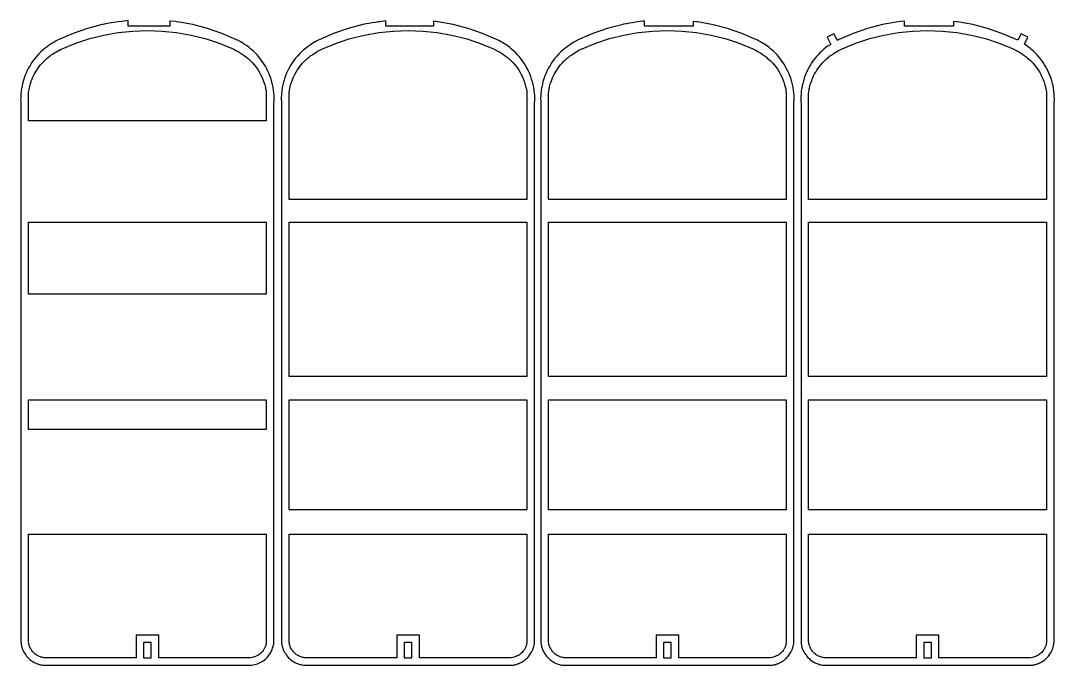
# Model space of a CAD drawing. Extents: x -0.2 to 42.7, y -68.2 to -33.5.
# Drawn here: x -0.23 to 16.83, y -68.17 to -57.53 of the extents above; entities that cross this region are included whole.
import ezdxf

# ---------------------------------------------------------------- set-up
doc = ezdxf.new("R2010")
doc.units = 0
doc.layers.get('0').update_dxf_attribs({"linetype": 'CONTINUOUS'})
doc.layers.add('SECTIONCUTEDGES', color=18, linetype='CONTINUOUS')

msp = doc.modelspace()

# ---------------------------------------------------------------- linework, layer by layer
for points in [[(4.204, -63.408), (4.204, -60.856), (8.128, -60.857), (8.128, -63.408)], [(4.204, -65.605), (4.204, -63.794), (8.128, -63.794), (8.128, -65.605)], [(14.802, -67.799), (14.677, -67.799), (14.677, -68.049), (14.802, -68.049)]]:
    msp.add_lwpolyline(points, close=True)
at = {"layer": 'SECTIONCUTEDGES'}
for points in [[(2.236, -57.535), (2.236, -57.621), (1.546, -57.621), (1.546, -57.532), (1.442, -57.544), (1.383, -57.552), (1.349, -57.557), (1.311, -57.562), (1.272, -57.568), (1.234, -57.575), (1.215, -57.578), (1.177, -57.586), (1.138, -57.594), (1.12, -57.598), (0.876, -57.662), (0.639, -57.744), (0.394, -57.85), (0.371, -57.862), (0.361, -57.867), (0.344, -57.876), (0.326, -57.886), (0.309, -57.896), (0.292, -57.906), (0.275, -57.917), (0.259, -57.928), (0.242, -57.939), (0.226, -57.95), (0.21, -57.962), (0.194, -57.974), (0.179, -57.986), (0.144, -58.015), (0.108, -58.048), (0.074, -58.082), (0.041, -58.117), (0.011, -58.153), (-0.018, -58.191), (-0.046, -58.23), (-0.071, -58.271), (-0.095, -58.312), (-0.117, -58.355), (-0.137, -58.398), (-0.155, -58.442), (-0.175, -58.498), (-0.185, -58.531), (-0.189, -58.546), (-0.196, -58.576), (-0.203, -58.607), (-0.208, -58.633), (-0.212, -58.655), (-0.215, -58.677), (-0.218, -58.7), (-0.221, -58.722), (-0.223, -58.745), (-0.224, -58.773), (-0.225, -58.802), (-0.226, -58.834), (-0.225, -58.855), (-0.224, -58.872), (-0.222, -58.889), (-0.221, -58.914), (-0.221, -58.923), (-0.221, -67.797), (-0.22, -67.804), (-0.219, -67.816), (-0.218, -67.825), (-0.216, -67.836), (-0.214, -67.846), (-0.212, -67.857), (-0.209, -67.867), (-0.206, -67.877), (-0.203, -67.887), (-0.2, -67.897), (-0.196, -67.907), (-0.192, -67.917), (-0.188, -67.927), (-0.184, -67.936), (-0.174, -67.955), (-0.172, -67.958), (-0.159, -67.981), (-0.143, -68.003), (-0.127, -68.025), (-0.109, -68.045), (-0.09, -68.063), (-0.069, -68.081), (-0.048, -68.097), (-0.026, -68.112), (-0.002, -68.125), (0.022, -68.137), (0.049, -68.148), (0.057, -68.151), (0.068, -68.155), (0.086, -68.16), (0.1, -68.164), (0.118, -68.168), (0.128, -68.17), (0.142, -68.172), (0.168, -68.174), (3.564, -68.174), (3.586, -68.172), (3.611, -68.168), (3.636, -68.163), (3.66, -68.157), (3.684, -68.149), (3.707, -68.139), (3.729, -68.128), (3.751, -68.116), (3.772, -68.103), (3.793, -68.088), (3.812, -68.072), (3.83, -68.055), (3.848, -68.037), (3.86, -68.022), (3.871, -68.008), (3.882, -67.993), (3.892, -67.977), (3.902, -67.961), (3.91, -67.944), (3.918, -67.928), (3.926, -67.91), (3.932, -67.893), (3.938, -67.875), (3.943, -67.857), (3.947, -67.839), (3.95, -67.824), (3.952, -67.809), (3.953, -67.802), (3.953, -67.797), (3.953, -58.923), (3.953, -58.913), (3.954, -58.89), (3.956, -58.867), (3.958, -58.844), (3.958, -58.82), (3.956, -58.769), (3.953, -58.723), (3.947, -58.677), (3.94, -58.631), (3.931, -58.586), (3.919, -58.541), (3.906, -58.496), (3.891, -58.452), (3.874, -58.409), (3.855, -58.367), (3.834, -58.325), (3.812, -58.284), (3.788, -58.245), (3.762, -58.206), (3.734, -58.169), (3.705, -58.132), (3.675, -58.097), (3.643, -58.064), (3.609, -58.032), (3.574, -58.001), (3.538, -57.972), (3.501, -57.944), (3.462, -57.918), (3.445, -57.908), (3.406, -57.884), (3.364, -57.862), (3.324, -57.843), (3.093, -57.744), (2.856, -57.662), (2.613, -57.598), (2.359, -57.551), (2.354, -57.55), (2.332, -57.548), (2.236, -57.538)], [(4.298, -68.125), (4.322, -68.137), (4.351, -68.149), (4.371, -68.156), (4.387, -68.161), (4.395, -68.163), (4.414, -68.167), (4.421, -68.168), (4.441, -68.171), (4.449, -68.172), (4.468, -68.174), (7.864, -68.174), (7.885, -68.172), (7.901, -68.17), (7.916, -68.168), (7.931, -68.164), (7.946, -68.161), (7.955, -68.158), (7.964, -68.155), (7.973, -68.152), (7.982, -68.149), (7.991, -68.146), (8, -68.142), (8.008, -68.138), (8.017, -68.134), (8.026, -68.13), (8.034, -68.126), (8.042, -68.121), (8.051, -68.117), (8.068, -68.106), (8.085, -68.094), (8.101, -68.081), (8.117, -68.068), (8.131, -68.054), (8.146, -68.039), (8.159, -68.024), (8.172, -68.008), (8.184, -67.991), (8.195, -67.974), (8.205, -67.956), (8.214, -67.937), (8.219, -67.927), (8.223, -67.917), (8.227, -67.907), (8.231, -67.896), (8.235, -67.885), (8.238, -67.875), (8.241, -67.864), (8.244, -67.853), (8.246, -67.842), (8.249, -67.831), (8.251, -67.82), (8.253, -67.806), (8.253, -67.802), (8.253, -67.797), (8.253, -58.923), (8.253, -58.918), (8.255, -58.89), (8.257, -58.858), (8.258, -58.834), (8.258, -58.816), (8.257, -58.769), (8.253, -58.723), (8.248, -58.677), (8.24, -58.631), (8.231, -58.586), (8.22, -58.541), (8.206, -58.496), (8.191, -58.452), (8.174, -58.409), (8.155, -58.367), (8.135, -58.325), (8.112, -58.284), (8.088, -58.245), (8.062, -58.206), (8.035, -58.169), (8.006, -58.132), (7.975, -58.097), (7.943, -58.064), (7.909, -58.032), (7.875, -58.001), (7.838, -57.972), (7.801, -57.944), (7.759, -57.916), (7.732, -57.899), (7.714, -57.889), (7.693, -57.877), (7.662, -57.861), (7.624, -57.843), (7.393, -57.744), (7.156, -57.662), (6.913, -57.598), (6.662, -57.551), (6.65, -57.55), (6.584, -57.543), (6.584, -57.621), (5.799, -57.621), (5.799, -57.537), (5.702, -57.549), (5.671, -57.554), (5.629, -57.56), (5.574, -57.568), (5.518, -57.578), (5.478, -57.586), (5.419, -57.598), (5.177, -57.662), (4.939, -57.744), (4.699, -57.847), (4.685, -57.854), (4.661, -57.866), (4.638, -57.879), (4.63, -57.884), (4.605, -57.898), (4.581, -57.913), (4.573, -57.918), (4.55, -57.934), (4.526, -57.95), (4.519, -57.956), (4.496, -57.973), (4.473, -57.991), (4.45, -58.01), (4.444, -58.015), (4.408, -58.048), (4.374, -58.082), (4.342, -58.117), (4.311, -58.153), (4.282, -58.191), (4.254, -58.23), (4.229, -58.271), (4.205, -58.312), (4.183, -58.355), (4.163, -58.398), (4.145, -58.442), (4.127, -58.492), (4.121, -58.513), (4.112, -58.544), (4.105, -58.57), (4.1, -58.591), (4.096, -58.612), (4.092, -58.633), (4.088, -58.654), (4.085, -58.675), (4.082, -58.703), (4.079, -58.731), (4.076, -58.76), (4.075, -58.797), (4.075, -58.806), (4.075, -58.838), (4.076, -58.857), (4.077, -58.881), (4.078, -58.9), (4.079, -58.927), (4.08, -67.804), (4.08, -67.811), (4.082, -67.82), (4.085, -67.841), (4.087, -67.851), (4.091, -67.865), (4.093, -67.875), (4.098, -67.889), (4.102, -67.903), (4.108, -67.917), (4.114, -67.931), (4.116, -67.935), (4.123, -67.949), (4.129, -67.961), (4.134, -67.969), (4.142, -67.981), (4.157, -68.003), (4.174, -68.025), (4.191, -68.045), (4.211, -68.063), (4.231, -68.081), (4.252, -68.097), (4.275, -68.112)], [(8.578, -68.125), (8.602, -68.137), (8.628, -68.148), (8.645, -68.154), (8.663, -68.16), (8.682, -68.164), (8.686, -68.165), (8.705, -68.169), (8.725, -68.172), (8.737, -68.173), (8.748, -68.174), (12.145, -68.174), (12.154, -68.173), (12.164, -68.172), (12.181, -68.17), (12.196, -68.168), (12.211, -68.164), (12.226, -68.161), (12.235, -68.158), (12.244, -68.155), (12.253, -68.152), (12.262, -68.149), (12.271, -68.146), (12.28, -68.142), (12.288, -68.138), (12.297, -68.134), (12.305, -68.13), (12.314, -68.126), (12.322, -68.121), (12.33, -68.117), (12.348, -68.106), (12.365, -68.094), (12.381, -68.081), (12.396, -68.068), (12.411, -68.054), (12.425, -68.039), (12.439, -68.024), (12.452, -68.008), (12.463, -67.991), (12.474, -67.974), (12.485, -67.956), (12.494, -67.937), (12.499, -67.927), (12.503, -67.917), (12.507, -67.907), (12.511, -67.896), (12.515, -67.885), (12.518, -67.875), (12.521, -67.864), (12.524, -67.853), (12.526, -67.842), (12.528, -67.831), (12.53, -67.82), (12.532, -67.808), (12.533, -67.798), (12.533, -58.923), (12.534, -58.909), (12.535, -58.881), (12.537, -58.853), (12.538, -58.844), (12.538, -58.82), (12.536, -58.769), (12.533, -58.723), (12.527, -58.677), (12.52, -58.631), (12.511, -58.586), (12.499, -58.541), (12.486, -58.496), (12.471, -58.452), (12.454, -58.409), (12.435, -58.367), (12.414, -58.325), (12.392, -58.284), (12.368, -58.245), (12.342, -58.206), (12.314, -58.169), (12.285, -58.132), (12.255, -58.097), (12.223, -58.064), (12.189, -58.032), (12.154, -58.001), (12.118, -57.972), (12.081, -57.944), (12.037, -57.915), (12.024, -57.907), (11.985, -57.884), (11.952, -57.866), (11.932, -57.856), (11.904, -57.843), (11.675, -57.744), (11.44, -57.663), (11.2, -57.599), (10.948, -57.552), (10.932, -57.55), (10.874, -57.544), (10.874, -57.621), (10.068, -57.621), (10.068, -57.539), (10.04, -57.542), (9.951, -57.554), (9.92, -57.558), (9.869, -57.566), (9.817, -57.574), (9.776, -57.582), (9.763, -57.584), (9.724, -57.592), (9.692, -57.599), (9.452, -57.663), (9.217, -57.745), (8.986, -57.844), (8.973, -57.85), (8.961, -57.856), (8.926, -57.875), (8.901, -57.889), (8.877, -57.903), (8.853, -57.918), (8.829, -57.934), (8.814, -57.945), (8.791, -57.962), (8.768, -57.979), (8.753, -57.991), (8.728, -58.012), (8.688, -58.048), (8.654, -58.082), (8.621, -58.117), (8.591, -58.154), (8.561, -58.191), (8.534, -58.231), (8.509, -58.271), (8.485, -58.312), (8.463, -58.355), (8.443, -58.398), (8.425, -58.442), (8.407, -58.492), (8.402, -58.508), (8.393, -58.539), (8.39, -58.549), (8.385, -58.57), (8.383, -58.58), (8.378, -58.601), (8.374, -58.622), (8.37, -58.643), (8.368, -58.654), (8.365, -58.675), (8.361, -58.703), (8.359, -58.722), (8.357, -58.75), (8.355, -58.779), (8.354, -58.811), (8.354, -58.833), (8.355, -58.842), (8.356, -58.864), (8.358, -58.9), (8.359, -58.927), (8.359, -67.802), (8.362, -67.825), (8.363, -67.83), (8.366, -67.846), (8.367, -67.851), (8.37, -67.865), (8.374, -67.88), (8.379, -67.894), (8.384, -67.908), (8.39, -67.922), (8.392, -67.926), (8.398, -67.94), (8.41, -67.962), (8.418, -67.976), (8.421, -67.981), (8.437, -68.003), (8.453, -68.025), (8.471, -68.045), (8.49, -68.063), (8.511, -68.081), (8.532, -68.097), (8.554, -68.112)], [(12.895, -68.137), (12.932, -68.152), (12.952, -68.159), (12.971, -68.164), (12.99, -68.168), (13.01, -68.171), (13.03, -68.173), (13.041, -68.174), (16.438, -68.174), (16.458, -68.172), (16.464, -68.171), (16.479, -68.169), (16.484, -68.168), (16.499, -68.166), (16.514, -68.162), (16.528, -68.158), (16.537, -68.155), (16.546, -68.152), (16.555, -68.149), (16.564, -68.146), (16.573, -68.142), (16.581, -68.138), (16.59, -68.134), (16.598, -68.13), (16.607, -68.126), (16.615, -68.121), (16.623, -68.117), (16.641, -68.106), (16.658, -68.094), (16.674, -68.081), (16.689, -68.068), (16.704, -68.054), (16.718, -68.039), (16.732, -68.024), (16.745, -68.008), (16.756, -67.991), (16.767, -67.974), (16.778, -67.956), (16.787, -67.937), (16.792, -67.927), (16.796, -67.917), (16.8, -67.907), (16.804, -67.896), (16.808, -67.885), (16.811, -67.875), (16.814, -67.864), (16.817, -67.853), (16.819, -67.842), (16.822, -67.831), (16.823, -67.82), (16.825, -67.809), (16.826, -67.8), (16.826, -67.797), (16.826, -58.923), (16.827, -58.895), (16.829, -58.867), (16.831, -58.844), (16.831, -58.82), (16.83, -58.772), (16.828, -58.749), (16.822, -58.691), (16.816, -58.649), (16.809, -58.608), (16.799, -58.568), (16.789, -58.527), (16.776, -58.487), (16.762, -58.448), (16.747, -58.409), (16.73, -58.371), (16.712, -58.333), (16.692, -58.296), (16.671, -58.26), (16.648, -58.225), (16.624, -58.191), (16.599, -58.158), (16.572, -58.125), (16.545, -58.094), (16.516, -58.064), (16.486, -58.035), (16.454, -58.007), (16.438, -57.993), (16.422, -57.98), (16.394, -57.959), (16.336, -57.919), (16.395, -57.805), (16.284, -57.747), (16.228, -57.856), (15.966, -57.744), (15.729, -57.662), (15.486, -57.598), (15.231, -57.551), (15.216, -57.549), (15.167, -57.544), (15.167, -57.621), (14.361, -57.621), (14.361, -57.539), (14.293, -57.547), (14.22, -57.557), (14.19, -57.561), (14.126, -57.572), (14.058, -57.584), (13.994, -57.598), (13.749, -57.662), (13.512, -57.744), (13.279, -57.844), (13.251, -57.858), (13.194, -57.747), (13.083, -57.805), (13.144, -57.923), (13.099, -57.948), (13.092, -57.953), (13.067, -57.972), (13.03, -58.002), (13.024, -58.007), (12.993, -58.035), (12.963, -58.064), (12.934, -58.094), (12.906, -58.125), (12.879, -58.158), (12.854, -58.191), (12.83, -58.225), (12.808, -58.26), (12.786, -58.296), (12.767, -58.333), (12.748, -58.371), (12.731, -58.409), (12.716, -58.448), (12.702, -58.487), (12.69, -58.527), (12.679, -58.568), (12.67, -58.608), (12.662, -58.649), (12.656, -58.691), (12.651, -58.734), (12.648, -58.786), (12.648, -58.802), (12.647, -58.829), (12.648, -58.851), (12.652, -58.908), (12.652, -58.927), (12.652, -67.799), (12.653, -67.808), (12.655, -67.825), (12.657, -67.833), (12.66, -67.851), (12.662, -67.86), (12.666, -67.875), (12.667, -67.88), (12.672, -67.894), (12.677, -67.908), (12.683, -67.922), (12.689, -67.935), (12.696, -67.949), (12.701, -67.958), (12.715, -67.981), (12.73, -68.003), (12.746, -68.025), (12.764, -68.045), (12.783, -68.063), (12.804, -68.081), (12.825, -68.097), (12.847, -68.112), (12.871, -68.125)], [(-0.096, -59.186), (-0.096, -58.729), (-0.094, -58.71), (-0.091, -58.692), (-0.087, -58.667), (-0.082, -58.643), (-0.077, -58.619), (-0.071, -58.594), (-0.064, -58.571), (-0.059, -58.554), (-0.045, -58.514), (-0.043, -58.509), (-0.029, -58.476), (-0.014, -58.443), (0.002, -58.411), (0.02, -58.38), (0.039, -58.349), (0.059, -58.32), (0.081, -58.29), (0.103, -58.262), (0.127, -58.235), (0.155, -58.206), (0.176, -58.185), (0.196, -58.167), (0.218, -58.148), (0.236, -58.133), (0.258, -58.116), (0.28, -58.099), (0.303, -58.083), (0.325, -58.069), (0.35, -58.053), (0.355, -58.05), (0.38, -58.035), (0.391, -58.03), (0.417, -58.016), (0.428, -58.011), (0.443, -58.003), (0.459, -57.996), (0.684, -57.904), (0.913, -57.829), (1.146, -57.771), (1.384, -57.729), (1.624, -57.703), (1.866, -57.695), (2.108, -57.703), (2.348, -57.729), (2.586, -57.771), (2.819, -57.829), (3.048, -57.904), (3.29, -58.003), (3.321, -58.019), (3.338, -58.028), (3.355, -58.037), (3.372, -58.047), (3.381, -58.052), (3.398, -58.062), (3.414, -58.073), (3.43, -58.084), (3.446, -58.095), (3.462, -58.106), (3.47, -58.112), (3.485, -58.124), (3.501, -58.136), (3.517, -58.15), (3.534, -58.165), (3.569, -58.197), (3.601, -58.231), (3.632, -58.266), (3.66, -58.302), (3.687, -58.34), (3.711, -58.379), (3.734, -58.419), (3.754, -58.46), (3.772, -58.502), (3.788, -58.545), (3.801, -58.589), (3.813, -58.636), (3.817, -58.656), (3.823, -58.687), (3.827, -58.715), (3.828, -58.73), (3.828, -59.186)], [(4.204, -60.485), (4.204, -58.728), (4.205, -58.72), (4.209, -58.692), (4.212, -58.676), (4.216, -58.651), (4.221, -58.627), (4.228, -58.599), (4.234, -58.577), (4.242, -58.554), (4.249, -58.532), (4.258, -58.509), (4.271, -58.476), (4.286, -58.443), (4.303, -58.411), (4.32, -58.38), (4.339, -58.349), (4.359, -58.32), (4.381, -58.29), (4.404, -58.262), (4.427, -58.235), (4.452, -58.208), (4.482, -58.18), (4.489, -58.173), (4.507, -58.157), (4.518, -58.148), (4.536, -58.133), (4.543, -58.127), (4.565, -58.11), (4.588, -58.094), (4.595, -58.089), (4.62, -58.072), (4.635, -58.062), (4.66, -58.047), (4.67, -58.041), (4.686, -58.032), (4.707, -58.021), (4.747, -58.001), (4.757, -57.997), (4.984, -57.904), (5.213, -57.829), (5.447, -57.771), (5.684, -57.729), (5.925, -57.703), (6.166, -57.695), (6.408, -57.703), (6.648, -57.729), (6.886, -57.771), (7.12, -57.829), (7.348, -57.904), (7.578, -57.998), (7.587, -58.002), (7.621, -58.019), (7.638, -58.028), (7.647, -58.033), (7.664, -58.042), (7.681, -58.052), (7.689, -58.057), (7.706, -58.068), (7.723, -58.078), (7.739, -58.089), (7.754, -58.101), (7.77, -58.112), (7.786, -58.124), (7.801, -58.136), (7.818, -58.15), (7.833, -58.163), (7.869, -58.197), (7.901, -58.231), (7.932, -58.266), (7.96, -58.302), (7.987, -58.34), (8.012, -58.379), (8.034, -58.419), (8.054, -58.46), (8.072, -58.502), (8.088, -58.545), (8.101, -58.589), (8.115, -58.645), (8.119, -58.662), (8.124, -58.697), (8.129, -58.73), (8.128, -60.485)], [(8.484, -60.485), (8.484, -58.729), (8.485, -58.723), (8.488, -58.7), (8.49, -58.684), (8.494, -58.659), (8.498, -58.643), (8.503, -58.619), (8.508, -58.599), (8.514, -58.577), (8.521, -58.554), (8.532, -58.524), (8.537, -58.511), (8.551, -58.476), (8.566, -58.443), (8.582, -58.411), (8.6, -58.38), (8.619, -58.349), (8.639, -58.32), (8.661, -58.29), (8.683, -58.262), (8.707, -58.235), (8.734, -58.207), (8.75, -58.191), (8.769, -58.173), (8.783, -58.16), (8.794, -58.151), (8.809, -58.139), (8.83, -58.121), (8.852, -58.105), (8.875, -58.089), (8.9, -58.072), (8.925, -58.056), (8.95, -58.041), (8.976, -58.027), (8.997, -58.016), (9.033, -57.998), (9.037, -57.997), (9.264, -57.904), (9.493, -57.829), (9.726, -57.771), (9.964, -57.729), (10.204, -57.703), (10.446, -57.695), (10.688, -57.703), (10.928, -57.729), (11.166, -57.771), (11.4, -57.829), (11.628, -57.904), (11.856, -57.997), (11.868, -58.003), (11.878, -58.007), (11.896, -58.016), (11.918, -58.028), (11.935, -58.037), (11.952, -58.047), (11.969, -58.057), (11.986, -58.068), (12.002, -58.078), (12.01, -58.084), (12.026, -58.095), (12.034, -58.101), (12.05, -58.112), (12.058, -58.118), (12.073, -58.13), (12.081, -58.136), (12.095, -58.149), (12.115, -58.166), (12.149, -58.197), (12.181, -58.231), (12.212, -58.266), (12.24, -58.302), (12.267, -58.34), (12.291, -58.379), (12.314, -58.419), (12.334, -58.46), (12.352, -58.502), (12.368, -58.545), (12.381, -58.589), (12.394, -58.642), (12.398, -58.659), (12.403, -58.692), (12.408, -58.73), (12.408, -60.485)], [(12.777, -60.485), (12.777, -58.73), (12.78, -58.708), (12.783, -58.684), (12.787, -58.659), (12.791, -58.643), (12.796, -58.619), (12.798, -58.611), (12.804, -58.588), (12.811, -58.565), (12.816, -58.548), (12.827, -58.519), (12.83, -58.509), (12.844, -58.476), (12.859, -58.443), (12.875, -58.411), (12.893, -58.38), (12.912, -58.349), (12.932, -58.32), (12.954, -58.29), (12.976, -58.262), (13, -58.235), (13.025, -58.208), (13.042, -58.192), (13.055, -58.18), (13.065, -58.17), (13.091, -58.148), (13.102, -58.139), (13.123, -58.121), (13.145, -58.105), (13.16, -58.094), (13.188, -58.075), (13.213, -58.059), (13.238, -58.044), (13.259, -58.032), (13.285, -58.019), (13.319, -58.002), (13.331, -57.996), (13.557, -57.904), (13.786, -57.829), (14.02, -57.771), (14.257, -57.729), (14.498, -57.703), (14.739, -57.695), (14.981, -57.703), (15.221, -57.729), (15.459, -57.771), (15.693, -57.829), (15.921, -57.904), (16.149, -57.997), (16.156, -58), (16.181, -58.012), (16.194, -58.019), (16.211, -58.028), (16.228, -58.037), (16.245, -58.047), (16.262, -58.057), (16.271, -58.062), (16.287, -58.073), (16.303, -58.084), (16.311, -58.089), (16.327, -58.101), (16.343, -58.112), (16.358, -58.124), (16.374, -58.136), (16.39, -58.15), (16.408, -58.166), (16.442, -58.197), (16.474, -58.231), (16.505, -58.266), (16.533, -58.302), (16.56, -58.34), (16.584, -58.379), (16.607, -58.419), (16.627, -58.46), (16.645, -58.502), (16.661, -58.545), (16.674, -58.589), (16.688, -58.645), (16.693, -58.668), (16.695, -58.682), (16.7, -58.715), (16.701, -58.73), (16.701, -60.485)], [(-0.097, -62.047), (-0.097, -60.856), (3.828, -60.856), (3.828, -62.047)], [(8.484, -63.408), (8.484, -60.856), (12.408, -60.857), (12.408, -63.408)], [(12.777, -63.408), (12.777, -60.857), (16.701, -60.857), (16.701, -63.408)], [(-0.096, -64.28), (-0.096, -63.794), (3.828, -63.794), (3.828, -64.28)], [(8.484, -65.605), (8.484, -63.794), (12.408, -63.794), (12.408, -65.605)], [(12.777, -65.605), (12.777, -63.794), (16.701, -63.794), (16.701, -65.605)], [(0.055, -68.014), (0.041, -68.006), (0.028, -67.998), (0.015, -67.988), (0.003, -67.978), (-0.008, -67.968), (-0.02, -67.956), (-0.03, -67.944), (-0.04, -67.931), (-0.049, -67.918), (-0.058, -67.905), (-0.065, -67.891), (-0.072, -67.876), (-0.078, -67.862), (-0.084, -67.847), (-0.088, -67.831), (-0.092, -67.816), (-0.096, -67.791), (-0.096, -67.788), (-0.096, -66.009), (3.828, -66.009), (3.828, -67.788), (3.828, -67.793), (3.827, -67.801), (3.825, -67.811), (3.823, -67.824), (3.82, -67.834), (3.818, -67.844), (3.814, -67.854), (3.811, -67.864), (3.807, -67.874), (3.803, -67.884), (3.798, -67.893), (3.793, -67.902), (3.787, -67.911), (3.782, -67.92), (3.776, -67.929), (3.763, -67.945), (3.75, -67.96), (3.735, -67.974), (3.72, -67.986), (3.703, -67.998), (3.686, -68.009), (3.669, -68.019), (3.65, -68.027), (3.631, -68.034), (3.612, -68.04), (3.593, -68.044), (3.571, -68.048), (3.562, -68.049), (3.556, -68.049), (2.053, -68.049), (2.053, -67.674), (1.679, -67.674), (1.679, -68.049), (0.174, -68.049), (0.16, -68.048), (0.145, -68.045), (0.129, -68.042), (0.114, -68.038), (0.099, -68.034), (0.084, -68.028), (0.069, -68.022)], [(4.342, -68.006), (4.328, -67.998), (4.316, -67.988), (4.303, -67.978), (4.292, -67.968), (4.281, -67.956), (4.27, -67.944), (4.26, -67.931), (4.251, -67.918), (4.243, -67.905), (4.235, -67.891), (4.228, -67.876), (4.222, -67.862), (4.217, -67.847), (4.212, -67.831), (4.208, -67.816), (4.205, -67.797), (4.204, -67.79), (4.204, -67.788), (4.204, -66.009), (8.128, -66.009), (8.128, -67.792), (8.127, -67.799), (8.126, -67.806), (8.125, -67.814), (8.123, -67.824), (8.121, -67.834), (8.118, -67.844), (8.115, -67.854), (8.111, -67.864), (8.107, -67.874), (8.103, -67.884), (8.098, -67.893), (8.093, -67.902), (8.088, -67.911), (8.082, -67.92), (8.076, -67.929), (8.063, -67.945), (8.05, -67.96), (8.035, -67.974), (8.02, -67.986), (8.004, -67.998), (7.987, -68.009), (7.969, -68.019), (7.95, -68.027), (7.932, -68.034), (7.912, -68.04), (7.893, -68.044), (7.866, -68.048), (7.861, -68.049), (7.856, -68.049), (6.354, -68.049), (6.354, -67.674), (5.979, -67.674), (5.979, -68.049), (4.476, -68.049), (4.469, -68.049), (4.463, -68.048), (4.445, -68.045), (4.429, -68.042), (4.414, -68.038), (4.399, -68.034), (4.384, -68.028), (4.369, -68.022), (4.355, -68.014)], [(8.649, -68.022), (8.635, -68.014), (8.621, -68.006), (8.608, -67.998), (8.595, -67.988), (8.583, -67.978), (8.572, -67.968), (8.56, -67.956), (8.55, -67.944), (8.54, -67.931), (8.531, -67.918), (8.522, -67.905), (8.515, -67.891), (8.508, -67.876), (8.502, -67.862), (8.496, -67.847), (8.492, -67.831), (8.488, -67.816), (8.485, -67.793), (8.484, -67.788), (8.484, -66.009), (12.408, -66.009), (12.408, -67.79), (12.408, -67.795), (12.405, -67.814), (12.403, -67.824), (12.4, -67.834), (12.398, -67.844), (12.394, -67.854), (12.391, -67.864), (12.387, -67.874), (12.383, -67.884), (12.378, -67.893), (12.373, -67.902), (12.367, -67.911), (12.362, -67.92), (12.356, -67.929), (12.343, -67.945), (12.33, -67.96), (12.315, -67.974), (12.3, -67.986), (12.283, -67.998), (12.266, -68.009), (12.249, -68.019), (12.23, -68.027), (12.211, -68.034), (12.192, -68.04), (12.173, -68.044), (12.149, -68.048), (12.14, -68.049), (12.136, -68.049), (10.634, -68.049), (10.634, -67.674), (10.259, -67.674), (10.259, -68.049), (8.754, -68.049), (8.749, -68.049), (8.74, -68.048), (8.725, -68.045), (8.709, -68.042), (8.694, -68.038), (8.679, -68.034), (8.664, -68.028)], [(12.942, -68.022), (12.928, -68.014), (12.914, -68.006), (12.901, -67.998), (12.888, -67.988), (12.876, -67.978), (12.865, -67.968), (12.853, -67.956), (12.843, -67.944), (12.833, -67.931), (12.824, -67.918), (12.815, -67.905), (12.808, -67.891), (12.801, -67.876), (12.795, -67.862), (12.789, -67.847), (12.785, -67.831), (12.781, -67.816), (12.778, -67.798), (12.777, -67.789), (12.777, -66.008), (16.701, -66.009), (16.701, -67.789), (16.701, -67.795), (16.699, -67.808), (16.698, -67.814), (16.696, -67.824), (16.694, -67.834), (16.691, -67.844), (16.688, -67.854), (16.684, -67.864), (16.68, -67.874), (16.676, -67.884), (16.671, -67.893), (16.666, -67.902), (16.66, -67.911), (16.655, -67.92), (16.649, -67.929), (16.636, -67.945), (16.623, -67.96), (16.608, -67.974), (16.593, -67.986), (16.576, -67.998), (16.559, -68.009), (16.542, -68.019), (16.523, -68.027), (16.505, -68.034), (16.485, -68.04), (16.466, -68.044), (16.444, -68.048), (16.432, -68.049), (16.429, -68.049), (14.927, -68.049), (14.927, -67.674), (14.552, -67.674), (14.552, -68.049), (13.047, -68.049), (13.033, -68.048), (13.018, -68.045), (13.002, -68.042), (12.987, -68.038), (12.972, -68.034), (12.957, -68.028)], [(1.929, -68.049), (1.929, -67.799), (1.804, -67.799), (1.804, -68.049)], [(6.104, -68.049), (6.229, -68.049), (6.229, -67.799), (6.104, -67.799)], [(10.384, -68.049), (10.509, -68.049), (10.509, -67.799), (10.384, -67.799)]]:
    msp.add_lwpolyline(points, close=True, dxfattribs=at)

doc.saveas('drawing.dxf')
